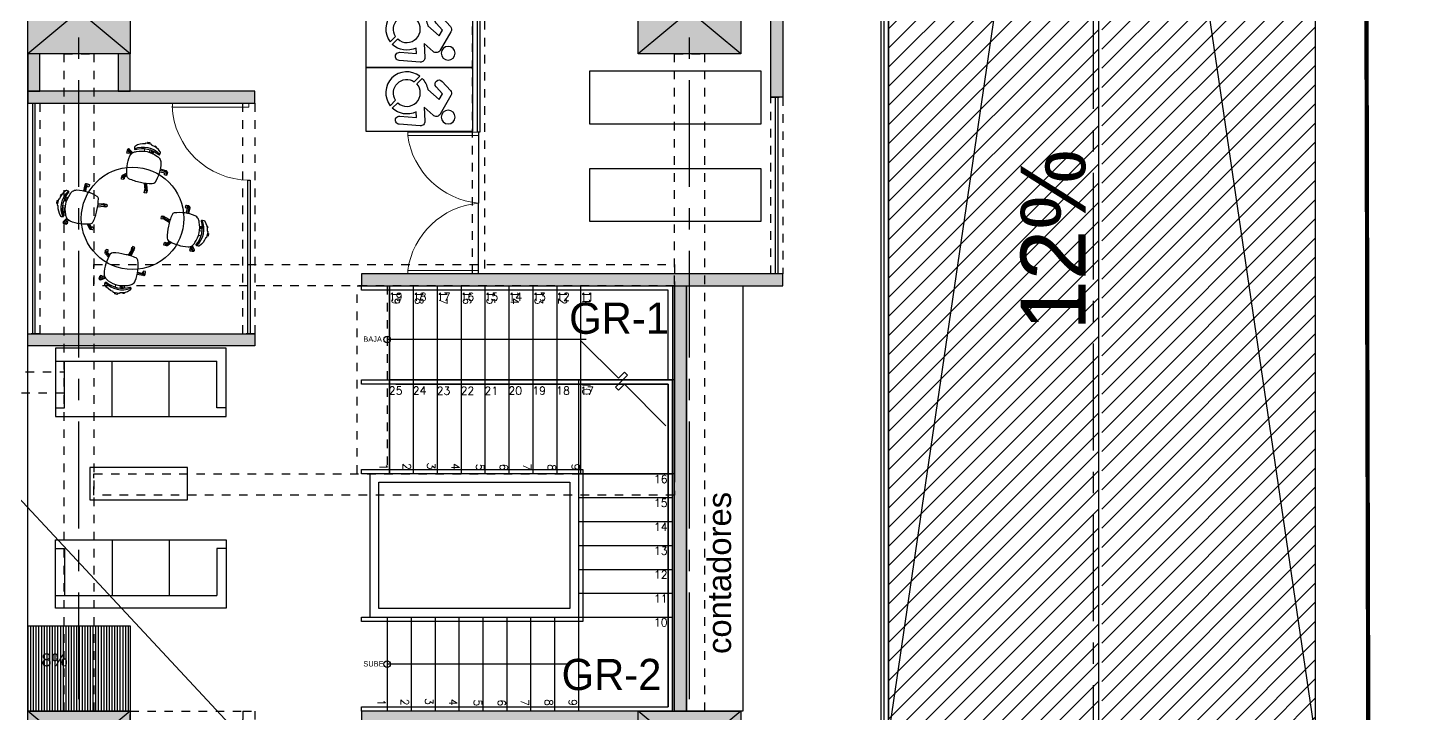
# Model space of a CAD drawing. Header units: metres. Extents: x -598 to 357, y -242 to 574.
# Drawn here: x -305.58 to -289.31, y 420.67 to 428.7 of the extents above; entities that cross this region are included whole.
import ezdxf

# ---------------------------------------------------------------- set-up
doc = ezdxf.new("R2010")
doc.units = ezdxf.units.M
for name, pattern in [('xref_Nivel PB$0$CENTERX2', [4, 2.5, -0.5, 0.5, -0.5]), ('xref_Nivel PB$0$HIDDEN2', [0.1875, 0.125, -0.0625]), ('xref_Nivel PB$0$PHANTOM', [63.5, 31.75, -6.35, 6.35, -6.35, 6.35, -6.35]), ('xref_Nivel PB$0$xref_Nivel PB$0$HIDDEN2', [0.1875, 0.125, -0.0625]), ('Zxref_Eje_Pb$0$HIDDEN2', [0.1875, 0.125, -0.0625]), ('Zxref_Eje_Pb$0$ZXREF-EJES NTECH$0$XREF-EJES$0$CENTERX2', [4, 2.5, -0.5, 0.5, -0.5])]:
    doc.linetypes.add(name, pattern=pattern)
doc.layers.add('Muro Mamspoteria', color=5, linetype='Continuous', lineweight=9)
doc.layers.add('xref_Nivel PB$0$P-puerta', color=1, linetype='Continuous', lineweight=18)
for name, color, linetype in [('xref_Nivel PB$0$B-baranda', 2, 'Continuous'), ('xref_Nivel PB$0$B-bordillo', 1, 'Continuous'), ('xref_Nivel PB$0$C-corte', 240, 'xref_Nivel PB$0$PHANTOM'), ('xref_Nivel PB$0$D-dintel mamposteria', 1, 'Continuous'), ('xref_Nivel PB$0$G-gradas', 1, 'Continuous'), ('xref_Nivel PB$0$G-gradas texto', 8, 'Continuous'), ('xref_Nivel PB$0$H-hatch mamposteria', 8, 'Continuous'), ('xref_Nivel PB$0$M-minusvalidos', 8, 'Continuous'), ('xref_Nivel PB$0$M-muebles', 1, 'Continuous'), ('xref_Nivel PB$0$M-muro mamposteria', 5, 'Continuous'), ('xref_Nivel PB$0$R-rampa', 1, 'Continuous'), ('xref_Nivel PB$0$T-texto', 2, 'Continuous'), ('xref_Nivel PB$0$V-vidrio', 1, 'Continuous'), ('xref_Nivel PB$0$Z-XREF', 7, 'Continuous'), ('Zxref_Eje_Pb$0$EJE-Columna', 4, 'Continuous'), ('Zxref_Eje_Pb$0$EJE-Linea', 8, 'Continuous'), ('Zxref_Eje_Pb$0$EJE-Viga', 8, 'Zxref_Eje_Pb$0$HIDDEN2'), ('Zxref_Eje_Pb$0$EJE_POLIGONO', 6, 'Continuous'), ('ZXREF_GRADAS_Sx$0$GRADAS', 1, 'Continuous'), ('ZXREF_GRADAS_Sx$0$GRADAS T', 8, 'Continuous')]:
    doc.layers.add(name, color=color, linetype=linetype)
doc.styles.add('xref_Nivel PB$0$Century Gothic_5', font='GOTHIC.TTF', dxfattribs={"height": 0.0018})
doc.styles.add('xref_Nivel PB$0$E-DIM', font='romans.shx')
doc.styles.add('xref_Nivel PB$0$Standard', font='arial.ttf')
doc.styles.add('xref_Nivel PB$0$TS', font='arial.ttf')
doc.styles.add('ZXREF_GRADAS_Sx$0$E-DIM', font='romans.shx')

# ---------------------------------------------------------------- blocks, each defined once
blk = doc.blocks.new('xref_Nivel PB$0$SILLONES')
at = {"layer": 'xref_Nivel PB$0$M-muebles'}
for p, q in [((-1.052, 0.524), (-1.052, -0.276)), ((0.948, -0.276), (0.948, 0.524)), ((-0.946, -0.176), (-0.946, 0.374)), ((-0.386, -0.276), (-0.386, 0.374)), ((0.281, -0.276), (0.281, 0.374)), ((0.841, -0.176), (0.841, 0.374)), ((-1.052, -0.176), (-0.946, -0.176)), ((-1.052, -0.276), (0.948, -0.276)), ((0.948, -0.176), (0.841, -0.176))]:
    blk.add_line(p, q, dxfattribs=at)
for points in [[(0.948, 0.524), (-1.052, 0.524)], [(-1.046, 0.374), (0.841, 0.374)]]:
    blk.add_lwpolyline(points, dxfattribs=at)
blk = doc.blocks.new('xref_Nivel PB$0$Familia Puertas - P-7-13066183-AMUEBLADAS N8 _18_34')
at = {"layer": 'xref_Nivel PB$0$P-puerta'}
for p, q in [((-0.449, 1), (-0.5, 1)), ((-0.5, 1), (-0.5, 0)), ((-0.449, 0), (-0.449, 1)), ((-0.5, 0), (-0.449, 0))]:
    blk.add_line(p, q, dxfattribs=at)
at = {"layer": 'xref_Nivel PB$0$P-puerta', "color": 8, "true_color": 0x808080}
blk.add_arc((-0.497, 0.001), 1.002, 359.9645, 87.9854, dxfattribs=at)
blk = doc.blocks.new('*U49')
at = {"layer": 'xref_Nivel PB$0$H-hatch mamposteria', "transparency": 33554585}
h = blk.add_hatch(color=256, dxfattribs=at)
h.dxf.hatch_style = 1
h.paths.add_polyline_path([(4932, 0), (4932, 140), (0, 140), (0, 0)])
at = {"layer": 'xref_Nivel PB$0$M-muro mamposteria'}
blk.add_lwpolyline([(4932, 0), (0, 0), (0, 140), (4932, 140), (4932, 0)], dxfattribs=at)
blk = doc.blocks.new('*U76')
at = {"layer": 'xref_Nivel PB$0$H-hatch mamposteria', "transparency": 33554585}
h = blk.add_hatch(color=256, dxfattribs=at)
h.dxf.hatch_style = 1
h.paths.add_polyline_path([(3240, 0), (3240, 140), (0, 140), (0, 0)])
at = {"layer": 'xref_Nivel PB$0$M-muro mamposteria'}
blk.add_lwpolyline([(3240, 0), (0, 0), (0, 140), (3240, 140), (3240, 0)], dxfattribs=at)
blk = doc.blocks.new('*U50')
at = {"layer": 'xref_Nivel PB$0$H-hatch mamposteria', "transparency": 33554585}
h = blk.add_hatch(color=256, dxfattribs=at)
h.dxf.hatch_style = 1
h.paths.add_polyline_path([(2660, 0), (2660, 140), (0, 140), (0, 0)])
at = {"layer": 'xref_Nivel PB$0$M-muro mamposteria'}
blk.add_lwpolyline([(2660, 0), (0, 0), (0, 140), (2660, 140), (2660, 0)], dxfattribs=at)
blk = doc.blocks.new('*U51')
at = {"layer": 'xref_Nivel PB$0$H-hatch mamposteria', "transparency": 33554585}
h = blk.add_hatch(color=256, dxfattribs=at)
h.dxf.hatch_style = 1
h.paths.add_polyline_path([(4980, 0), (4980, 140), (0, 140), (0, 0)])
at = {"layer": 'xref_Nivel PB$0$M-muro mamposteria'}
blk.add_lwpolyline([(4980, 0), (0, 0), (0, 140), (4980, 140), (4980, 0)], dxfattribs=at)
blk = doc.blocks.new('xref_Nivel PB$0$FLECH')
at = {"layer": 'xref_Nivel PB$0$T-texto'}
blk.add_lwpolyline([(0, 0.6608, 0, 0.1, 0), (0, 0.5608, 0, 0, 0), (0, 0, 0, 0, 0)], format="xyseb", dxfattribs=at)
blk = doc.blocks.new('*U131')
at = {"layer": 'xref_Nivel PB$0$D-dintel mamposteria', "linetype": 'xref_Nivel PB$0$HIDDEN2', "ltscale": 0.5}
blk.add_lwpolyline([(0.14, 0), (0, 0), (0, 2.7), (0.14, 2.7)], close=True, dxfattribs=at)
blk = doc.blocks.new('*U130')
at = {"layer": 'xref_Nivel PB$0$D-dintel mamposteria', "linetype": 'xref_Nivel PB$0$HIDDEN2', "ltscale": 0.5}
blk.add_lwpolyline([(0.14, 0), (0, 0), (0, 2.7), (0.14, 2.7)], close=True, dxfattribs=at)
blk = doc.blocks.new('Zxref_Eje_Pb$0$1.00x1.20')
at = {"layer": 'Zxref_Eje_Pb$0$EJE-Columna', "transparency": 33554559}
h = blk.add_hatch(color=8, dxfattribs=at)
h.dxf.hatch_style = 1
h.paths.add_polyline_path([(-0.6, 0.5), (0.6, 0.5), (0.6, -0.5), (-0.6, -0.5)])
at = {"layer": 'Defpoints'}
for points in [[(0.6, 0.5), (-0.6, -0.5)], [(0.6, -0.5), (-0.6, 0.5)]]:
    blk.add_lwpolyline(points, dxfattribs=at)
at = {"layer": 'Zxref_Eje_Pb$0$EJE-Columna'}
blk.add_lwpolyline([(-0.6, 0.5), (0.6, 0.5), (0.6, -0.5), (-0.6, -0.5)], close=True, dxfattribs=at)
blk = doc.blocks.new('Zxref_Eje_Pb')
at = {"layer": 'Zxref_Eje_Pb$0$EJE-Linea', "linetype": 'Zxref_Eje_Pb$0$ZXREF-EJES NTECH$0$XREF-EJES$0$CENTERX2', "ltscale": 0.5}
for points in [[(54.531, 7.569), (54.531, 67.229)], [(61.681, 7.569), (61.681, 67.229)]]:
    blk.add_lwpolyline(points, dxfattribs=at)
at = {"layer": 'Zxref_Eje_Pb$0$EJE-Viga', "ltscale": 0.75}
for points in [[(54.356, 31.129), (54.706, 31.129), (54.706, 23.429), (54.356, 23.429)], [(61.506, 31.129), (61.856, 31.129), (61.856, 23.429), (61.506, 23.429)], [(61.506, 28.659), (61.506, 28.409), (54.706, 28.409), (54.706, 28.659)], [(58.141, 26.209), (57.791, 26.209), (57.791, 28.409), (58.141, 28.409)], [(58.141, 26.209), (57.791, 26.209), (57.791, 28.409), (58.141, 28.409)], [(54.356, 27.404), (54.356, 27.154), (48.506, 27.154), (48.506, 27.404)], [(61.506, 26.209), (61.506, 25.959), (54.706, 25.959), (54.706, 26.209)]]:
    blk.add_lwpolyline(points, close=True, dxfattribs=at)
at = {"layer": 'Zxref_Eje_Pb$0$EJE_POLIGONO', "const_width": 0.05, "flags": 128}
blk.add_lwpolyline([(42.541, 11.14), (42.565, 63.413), (69.531, 63.229), (69.664, 10.39), (42.541, 11.14)], dxfattribs=at)
at = {"layer": 'Zxref_Eje_Pb$0$EJE-Columna'}
for p in [(54.531, 31.629), (61.681, 31.629), (54.531, 22.929), (61.681, 22.929)]:
    blk.add_blockref('Zxref_Eje_Pb$0$1.00x1.20', p, dxfattribs=at)
blk = doc.blocks.new('*U70')
at = {"layer": 'xref_Nivel PB$0$H-hatch mamposteria', "transparency": 33554585}
h = blk.add_hatch(color=256, dxfattribs=at)
h.dxf.hatch_style = 1
h.paths.add_polyline_path([(2660, 0), (2660, 140), (0, 140), (0, 0)])
at = {"layer": 'xref_Nivel PB$0$M-muro mamposteria'}
blk.add_lwpolyline([(2660, 0), (0, 0), (0, 140), (2660, 140), (2660, 0)], dxfattribs=at)
blk = doc.blocks.new('ZXREF_GRADAS_Sx')
at = {"layer": 'ZXREF_GRADAS_Sx$0$GRADAS'}
blk.add_lwpolyline([(58.166, 26.209), (58.166, 28.409), (61.506, 28.409), (61.506, 26.209)], close=True, dxfattribs=at)
for points in [[(58.166, 28.407), (58.166, 26.209)], [(58.446, 28.409), (58.446, 26.209)], [(58.726, 28.409), (58.726, 26.209)], [(59.006, 28.409), (59.006, 26.209)], [(59.286, 28.409), (59.286, 26.209)], [(59.566, 28.409), (59.566, 26.209)], [(59.846, 28.409), (59.846, 26.209)], [(60.126, 28.409), (60.126, 26.209)], [(60.406, 28.409), (60.406, 26.209)], [(61.506, 27.309), (58.166, 27.309)]]:
    blk.add_lwpolyline(points, dxfattribs=at)
at = {"layer": 'ZXREF_GRADAS_Sx$0$GRADAS T'}
for points in [[(58.222, 27.817, 0, 0.1, 0), (58.322, 27.817, 0, 0, 0), (60.354, 27.817, 0, 0, 0)], [(60.359, 26.801, 0, 0.1, 0), (60.259, 26.801, 0, 0, 0), (58.226, 26.801, 0, 0, 0)]]:
    blk.add_lwpolyline(points, format="xyseb", dxfattribs=at)
blk.add_lwpolyline([(60.406, 27.77), (60.849, 27.328), (60.919, 27.399), (60.955, 27.363), (60.813, 27.222), (60.849, 27.186), (60.919, 27.257), (61.406, 26.77)], dxfattribs=at)
at = {"layer": 'ZXREF_GRADAS_Sx$0$GRADAS T', "char_height": 0.0938, "attachment_point": 1, "rotation": 270, "style": 'ZXREF_GRADAS_Sx$0$E-DIM'}
for s, width, insert in [('19', 0.00634, (58.29, 28.352)), ('18', 0.00634, (58.563, 28.352)), ('17', 0.00634, (58.843, 28.352)), ('16', 0.00634, (59.123, 28.352)), ('15', 0.00634, (59.403, 28.352)), ('14', 0.09375, (59.683, 28.352)), ('13', 0.09375, (59.963, 28.352)), ('12', 0.00634, (60.243, 28.352)), ('11', 0.09375, (60.523, 28.352)), ('10', 0.00634, (60.523, 27.291)), ('1', 0.00634, (58.145, 26.329)), ('2', 0.00634, (58.418, 26.334)), ('3', 0.00634, (58.704, 26.34)), ('4', 0.00634, (58.988, 26.334)), ('5', 0.00634, (59.275, 26.325)), ('6', 0.00634, (59.554, 26.325)), ('7', 0.00634, (59.827, 26.328)), ('8', 0.00634, (60.116, 26.322)), ('9', 0.00634, (60.397, 26.328))]:
    blk.add_mtext_dynamic_manual_height_columns(s, width=width, gutter_width=0.469, heights=[0], dxfattribs=dict(at, insert=insert))
blk = doc.blocks.new('xref_Nivel PB$0$Minusv-resguardo')
at = {"layer": 'xref_Nivel PB$0$M-minusvalidos'}
blk.add_lwpolyline([(0.45, -0.479), (0.45, 0.771), (-0.297, 0.771), (-0.297, -0.479)], close=True, dxfattribs=at)
for points in [[(0.368, -0.09, -1), (0.272, -0.082), (0.287, 0.112), (0.222, 0.108, -0.312839), (0.179, -0.17), (0.116, -0.107, 0.960656), (-0.107, 0.116), (-0.17, 0.179, -0.151559), (-0.039, 0.244), (0.079, 0.378), (0.012, 0.417), (-0.071, 0.343, -1), (-0.135, 0.415), (-0.029, 0.51, -0.323153), (0.031, 0.516), (0.248, 0.392, -0.473692), (0.262, 0.308), (0.169, 0.202), (0.333, 0.211, -0.454189), (0.387, 0.156)], [(0.203, 0.484, 1), (0.364, 0.484, 1)], [(0.151, -0.195), (0.087, -0.131, -0.818223), (-0.131, 0.087), (-0.195, 0.151, 0.880646)]]:
    blk.add_lwpolyline(points, format="xyb", close=True, dxfattribs=at)
blk = doc.blocks.new('*U94')
at = {"layer": 'xref_Nivel PB$0$D-dintel mamposteria', "linetype": 'xref_Nivel PB$0$xref_Nivel PB$0$HIDDEN2', "ltscale": 0.5}
blk.add_lwpolyline([(0.14, 0), (0, 0), (0, 3.165), (0.14, 3.165)], close=True, dxfattribs=at)
blk = doc.blocks.new('*U100')
at = {"layer": 'xref_Nivel PB$0$H-hatch mamposteria', "transparency": 33554585}
h = blk.add_hatch(color=256, dxfattribs=at)
h.dxf.hatch_style = 1
h.paths.add_polyline_path([(2021, 0), (2021, 140), (0, 140), (0, 0)])
at = {"layer": 'xref_Nivel PB$0$M-muro mamposteria'}
blk.add_lwpolyline([(2021, 0), (0, 0), (0, 140), (2021, 140), (2021, 0)], dxfattribs=at)
blk = doc.blocks.new('xref_Nivel PB$0$P-1.66')
at = {"layer": 'Defpoints', "color": 8, "true_color": 0x808080}
for points in [[(0, 0.83), (0, 0)], [(0, -0.83), (0, 0)]]:
    blk.add_lwpolyline(points, dxfattribs=at)
at = {"layer": 'xref_Nivel PB$0$P-puerta'}
for points in [[(-0.83, 0.79), (0, 0.79), (0, 0.83), (-0.83, 0.83)], [(-0.83, -0.79), (0, -0.79), (0, -0.83), (-0.83, -0.83)]]:
    blk.add_lwpolyline(points, close=True, dxfattribs=at)
at = {"layer": 'xref_Nivel PB$0$P-puerta', "color": 8, "true_color": 0x808080}
for centre, start, end in [((0.082, 0.918), 187.9874, 264.8734), ((0.082, -0.918), 95.1266, 172.0126)]:
    blk.add_arc(centre, 0.921, start, end, dxfattribs=at)
blk = doc.blocks.new('*U226')
at = {"layer": 'xref_Nivel PB$0$H-hatch mamposteria', "transparency": 33554585}
h = blk.add_hatch(color=256, dxfattribs=at)
h.dxf.hatch_style = 1
h.paths.add_polyline_path([(440, 0), (440, 140), (0, 140), (0, 0)])
at = {"layer": 'xref_Nivel PB$0$M-muro mamposteria'}
blk.add_lwpolyline([(440, 0), (0, 0), (0, 140), (440, 140), (440, 0)], dxfattribs=at)
blk = doc.blocks.new('xref_Nivel PB$0$XREF-NIVEL 3$0$silla reuniones')
at = {"layer": 'xref_Nivel PB$0$M-muebles', "linetype": 'Continuous'}
for p, q in [((302.4, 64.145), (302.403, 64.134)), ((302.472, 64.039), (302.472, 64.079)), ((302.544, 64.039), (302.544, 64.079)), ((302.424, 64.071), (302.436, 64.033)), ((302.791, 64.018), (302.723, 63.968)), ((302.158, 63.812), (302.266, 63.812)), ((302.4, 63.479), (302.433, 63.582)), ((302.791, 63.606), (302.725, 63.654))]:
    blk.add_line(p, q, dxfattribs=at)
at = {"layer": 'xref_Nivel PB$0$M-muebles', "linetype": 'Continuous', "flags": 128}
for points in [[(302.332, 64.036, -0.474312), (302.316, 64.045), (302.314, 64.069, -0.291327), (302.324, 64.084, -0.166781), (302.454, 64.147, 0.279544), (302.46, 64.151, -0.520787), (302.467, 64.16), (302.549, 64.16, -0.520787), (302.556, 64.151, 0.279544), (302.562, 64.147, -0.166781), (302.692, 64.084, -0.291326), (302.701, 64.069), (302.699, 64.045, -0.466381), (302.684, 64.035, 0.2548)], [(302.354, 64.009, 0.09156), (302.307, 63.983, 0.169687), (302.275, 63.927, 0.133266), (302.301, 63.622, 0.227697), (302.333, 63.597, 0.074704), (302.508, 63.582, 0.074704), (302.683, 63.597, 0.227698), (302.714, 63.622, 0.133266), (302.741, 63.927, 0.169687), (302.709, 63.983, 0.09156), (302.661, 64.009, 0.085396), (302.508, 64.042, 0.085396)], [(302.158, 63.812, 0.414214), (302.153, 63.807), (302.153, 63.777, 0.414214), (302.158, 63.772)]]:
    blk.add_lwpolyline(points, format="xyb", close=True, dxfattribs=at)
for points in [[(302.388, 64.128, -0.742564), (302.418, 64.139, -0.742564)], [(302.488, 64.16), (302.488, 64.173, -0.398172), (302.492, 64.177), (302.524, 64.177, -0.412691), (302.528, 64.173), (302.528, 64.16)], [(302.71, 63.981), (302.765, 64.019, -1.263598), (302.784, 63.993), (302.732, 63.953)], [(302.757, 63.972, 0.310389), (302.761, 63.969), (302.761, 63.975)], [(302.794, 64.008, -0.257472), (302.796, 64.004), (302.796, 63.974, -0.414214), (302.791, 63.969), (302.791, 63.999)], [(302.266, 63.793), (302.178, 63.796, -1.263598), (302.178, 63.828), (302.266, 63.83)], [(302.193, 63.795), (302.193, 63.777, -0.414214), (302.188, 63.772), (302.188, 63.796)], [(302.73, 63.673), (302.784, 63.631, -1.263598), (302.765, 63.605), (302.719, 63.636)], [(302.388, 63.495, 0.323998), (302.385, 63.49), (302.385, 63.46, 0.414214), (302.39, 63.455), (302.39, 63.487)], [(302.453, 63.581), (302.421, 63.493, -1.263598), (302.391, 63.503), (302.414, 63.583)], [(302.422, 63.495, -0.319803), (302.425, 63.49), (302.425, 63.46, -0.414214), (302.42, 63.455), (302.42, 63.489)], [(302.754, 63.613), (302.754, 63.583, 0.414214), (302.759, 63.578), (302.759, 63.609)], [(302.794, 63.615, -0.098723), (302.794, 63.613), (302.794, 63.583, -0.414214), (302.789, 63.578), (302.789, 63.604)]]:
    blk.add_lwpolyline(points, format="xyb", dxfattribs=at)
for points in [[(302.417, 64.029), (302.407, 64.066)], [(302.441, 64.074), (302.455, 64.037)]]:
    blk.add_lwpolyline(points, dxfattribs=at)
at = {"layer": 'xref_Nivel PB$0$M-muebles', "linetype": 'Continuous'}
for points in [[(302.761, 63.975), (302.761, 63.959), (302.791, 63.959), (302.791, 63.999)], [(302.158, 63.812), (302.158, 63.762), (302.188, 63.762), (302.188, 63.796)], [(302.39, 63.487), (302.39, 63.445), (302.42, 63.445), (302.42, 63.489)], [(302.759, 63.609), (302.759, 63.568), (302.789, 63.568), (302.789, 63.604)]]:
    blk.add_lwpolyline(points, dxfattribs=at)
blk.add_arc((302.508, 63.76), 0.343, 56.1133, 123.9078, dxfattribs=at)
blk = doc.blocks.new('xref_Nivel PB$0$XREF-NIVEL 3$0$ss')
at = {"layer": 'xref_Nivel PB$0$M-muebles'}
blk.add_circle((-2027.324, -1969.486), 0.75, dxfattribs=at)
for p, rotation in [((-2196.652, -2227.968), 45), ((-1768.841, -2138.814), 135)]:
    blk.add_blockref('xref_Nivel PB$0$XREF-NIVEL 3$0$silla reuniones', p, dxfattribs=dict(at, rotation=rotation))
at = {"layer": 'xref_Nivel PB$0$M-muebles', "xscale": -1}
for p, rotation in [((-1857.996, -2227.968), 315), ((-2285.807, -2138.814), 225)]:
    blk.add_blockref('xref_Nivel PB$0$XREF-NIVEL 3$0$silla reuniones', p, dxfattribs=dict(at, rotation=rotation))
blk = doc.blocks.new('*U126')
at = {"layer": 'xref_Nivel PB$0$D-dintel mamposteria', "linetype": 'xref_Nivel PB$0$HIDDEN2', "ltscale": 0.5}
blk.add_lwpolyline([(0.14, 0), (0, 0), (0, 3), (0.14, 3)], close=True, dxfattribs=at)
blk = doc.blocks.new('*U127')
at = {"layer": 'xref_Nivel PB$0$D-dintel mamposteria', "linetype": 'xref_Nivel PB$0$HIDDEN2', "ltscale": 0.5}
blk.add_lwpolyline([(0.14, 0), (0, 0), (0, 1.319), (0.14, 1.319)], close=True, dxfattribs=at)
blk = doc.blocks.new('*U128')
at = {"layer": 'xref_Nivel PB$0$D-dintel mamposteria', "linetype": 'xref_Nivel PB$0$xref_Nivel PB$0$HIDDEN2', "ltscale": 0.5}
blk.add_lwpolyline([(0.14, 0), (0, 0), (0, 2.07), (0.14, 2.07)], close=True, dxfattribs=at)

msp = doc.modelspace()

# ---------------------------------------------------------------- hatches: boundary and pattern name
at = {"layer": 'xref_Nivel PB$0$R-rampa'}
h = msp.add_hatch(dxfattribs=at)
h.set_pattern_fill('ANSI31', color=8, scale=0.05)
h.set_pattern_definition([(45, (-359.47364, 397.26446), (-0.1122532, 0.1122532), [])])
h.paths.add_polyline_path([(-295.503, 420.393), (-293.043, 420.393), (-293.043, 437.393), (-295.501, 437.393)])
h = msp.add_hatch(dxfattribs=at)
h.set_pattern_fill('ANSI31', color=8, scale=0.05)
h.set_pattern_definition([(45, (-359.43372, 397.26446), (-0.1122532, 0.1122532), [])])
h.paths.add_polyline_path([(-293.003, 437.393), (-290.503, 437.393), (-290.503, 420.393), (-293.003, 420.393)])
h = msp.add_hatch(dxfattribs=at)
h.set_pattern_fill('ANSI31', color=8, scale=0.01, angle=225)
h.set_pattern_definition([(270, (-256.651706, 477.82186), (0.03175, -4e-18), [])])
h.paths.add_polyline_path([(-304.383, 420.693), (-304.383, 421.693), (-305.583, 421.693), (-305.583, 420.693)])

# ---------------------------------------------------------------- linework, layer by layer
at = {"layer": 'xref_Nivel PB$0$B-bordillo'}
for points in [[(-305.583, 411.088), (-305.583, 434.493), (-300.573, 434.493), (-300.573, 438.093), (-295.501, 438.093), (-295.501, 411.088)], [(-301.573, 421.793), (-301.573, 423.473)]]:
    msp.add_lwpolyline(points, dxfattribs=at)
msp.add_lwpolyline([(-301.473, 423.373), (-299.233, 423.373), (-299.233, 421.893), (-301.473, 421.893)], close=True, dxfattribs=at)
at = {"layer": 'xref_Nivel PB$0$C-corte', "linetype": 'xref_Nivel PB$0$CENTERX2', "ltscale": 0.5}
msp.add_line((-293.103, 466.997), (-293.103, 396.731), dxfattribs=at)
at = {"layer": 'xref_Nivel PB$0$G-gradas'}
for points in [[(-299.133, 423.193), (-298.033, 423.193)], [(-299.133, 422.913), (-298.033, 422.913)], [(-299.133, 422.633), (-298.033, 422.633)], [(-299.133, 422.353), (-298.033, 422.353)], [(-299.133, 422.073), (-298.033, 422.073)], [(-301.373, 421.793), (-301.373, 420.693)], [(-301.093, 421.793), (-301.093, 420.693)], [(-300.813, 421.793), (-300.813, 420.693)], [(-300.533, 421.793), (-300.533, 420.693)], [(-300.253, 421.793), (-300.253, 420.693)], [(-299.973, 421.793), (-299.973, 420.693)], [(-299.693, 421.793), (-299.693, 420.693)], [(-299.413, 421.793), (-299.413, 420.693)]]:
    msp.add_lwpolyline(points, dxfattribs=at)
at = {"layer": 'xref_Nivel PB$0$M-muebles'}
msp.add_lwpolyline([(-304.857, 423.168), (-303.712, 423.168), (-303.712, 423.546), (-304.857, 423.546)], close=True, dxfattribs=at)
at = {"layer": 'xref_Nivel PB$0$R-rampa'}
for points in [[(-290.103, 420.393), (-295.503, 420.393), (-295.501, 437.393), (-290.503, 437.393), (-290.503, 420.393)], [(-295.503, 420.393), (-293.003, 437.393), (-290.503, 420.393)], [(-293.043, 437.393), (-293.043, 420.393)], [(-305.583, 421.693), (-304.383, 421.693), (-304.383, 420.693), (-305.583, 420.693)]]:
    msp.add_lwpolyline(points, dxfattribs=at)
at = {"layer": 'xref_Nivel PB$0$V-vidrio'}
msp.add_lwpolyline([(-297.208, 420.693), (-297.868, 420.693), (-297.868, 425.673), (-297.208, 425.673)], close=True, dxfattribs=at)
for points in [[(-301.273, 424.572), (-298.033, 424.572), (-298.033, 420.693)], [(-301.273, 424.522), (-298.083, 424.522), (-298.083, 420.743)], [(-299.133, 423.473), (-298.033, 423.473)]]:
    msp.add_lwpolyline(points, dxfattribs=at)

# ---------------------------------------------------------------- block references
at = {"layer": 'xref_Nivel PB$0$D-dintel mamposteria', "rotation": 180}
msp.add_blockref('*U130', (-305.443, 427.813), dxfattribs=at)
at = {"layer": 'xref_Nivel PB$0$D-dintel mamposteria'}
msp.add_blockref('*U131', (-303.063, 425.113), dxfattribs=at)
at = {"layer": 'xref_Nivel PB$0$M-muebles'}
msp.add_blockref('xref_Nivel PB$0$SILLONES', (-304.208, 424.419), dxfattribs=at)
at = {"layer": 'xref_Nivel PB$0$M-muro mamposteria', "yscale": 0.001000000000000001, "zscale": 0.001000000000000001}
for name, p, xscale in [('*U49', (-296.741, 425.673), -0.001000000000000001), ('*U50', (-305.583, 424.973), 0.001000000000000001), ('*U76', (-298.433, 420.553), -0.001000000000000001)]:
    msp.add_blockref(name, p, dxfattribs=dict(at, xscale=xscale))
at = {"layer": 'xref_Nivel PB$0$M-muro mamposteria', "xscale": 0.001000000000000001, "yscale": 0.001000000000000001, "zscale": 0.001000000000000001, "rotation": 90.00000000000001}
msp.add_blockref('*U51', (-297.868, 420.693), dxfattribs=at)
at = {"layer": 'xref_Nivel PB$0$P-puerta', "color": 8, "true_color": 0x808080, "xscale": -0.895576384513974, "yscale": 0.895576384513974, "zscale": 0.895576384513974, "rotation": 90}
msp.add_blockref('xref_Nivel PB$0$Familia Puertas - P-7-13066183-AMUEBLADAS N8 _18_34', (-302.993, 427.365), dxfattribs=at)
at = {"layer": 'xref_Nivel PB$0$T-texto', "xscale": -5, "yscale": 5, "zscale": 5}
msp.add_blockref('xref_Nivel PB$0$FLECH', (-292.903, 425.12), dxfattribs=at)
at = {"layer": 'xref_Nivel PB$0$T-texto', "xscale": -1, "rotation": 270}
msp.add_blockref('xref_Nivel PB$0$FLECH', (-305.583, 421.193), dxfattribs=at)

# ---------------------------------------------------------------- texts
at = {"layer": 'xref_Nivel PB$0$G-gradas texto', "char_height": 0.0938, "attachment_point": 1, "style": 'xref_Nivel PB$0$E-DIM'}
for s, insert in [('25', (-301.354, 424.493)), ('24', (-301.074, 424.493)), ('23', (-300.794, 424.492)), ('22', (-300.514, 424.492)), ('21', (-300.234, 424.492)), ('20', (-299.954, 424.493)), ('19', (-299.674, 424.493)), ('18', (-299.394, 424.493)), ('17', (-299.114, 424.492)), ('16', (-298.249, 423.458)), ('15', (-298.249, 423.178)), ('14', (-298.249, 422.898)), ('13', (-298.249, 422.618)), ('12', (-298.249, 422.338)), ('11', (-298.249, 422.058)), ('10', (-298.249, 421.778))]:
    msp.add_mtext_dynamic_manual_height_columns(s, width=0.00634, gutter_width=0.469, heights=[0], dxfattribs=dict(at, insert=insert))
at = {"layer": 'xref_Nivel PB$0$G-gradas texto', "char_height": 0.0938, "attachment_point": 1, "rotation": 270, "style": 'xref_Nivel PB$0$E-DIM'}
for s, insert in [('1', (-301.394, 420.834)), ('2', (-301.121, 420.838)), ('3', (-300.836, 420.845)), ('4', (-300.552, 420.838)), ('5', (-300.265, 420.829)), ('6', (-299.985, 420.83)), ('7', (-299.713, 420.833)), ('8', (-299.433, 420.833)), ('9', (-299.153, 420.833))]:
    msp.add_mtext_dynamic_manual_height_columns(s, width=0.00634, gutter_width=0.469, heights=[0], dxfattribs=dict(at, insert=insert))
at = {"layer": 'xref_Nivel PB$0$T-texto', "style": 'xref_Nivel PB$0$TS'}
msp.add_text('12%%%', height=0.7601, rotation=90, dxfattribs=at).set_placement((-293.194, 425.149))
msp.add_text('8%%%', height=0.152, dxfattribs=at).set_placement((-305.422, 421.217))

# ---------------------------------------------------------------- next in the draw order: block references
at = {"layer": 'xref_Nivel PB$0$Z-XREF'}
msp.add_blockref('Zxref_Eje_Pb', (-359.514, 397.264), dxfattribs=at)

# ---------------------------------------------------------------- next in the draw order: linework, layer by layer
at = {"flags": 128}
msp.add_lwpolyline([(-316.972, 408.405), (-316.949, 460.677), (-289.983, 460.493), (-289.849, 407.654), (-316.972, 408.405)], dxfattribs=at)
at = {"layer": 'Muro Mamspoteria'}
msp.add_lwpolyline([(-363.61, 485.402), (-262.24, 376.522)], dxfattribs=at)
msp.add_circle((-306.539, 472.241), 101.758, dxfattribs=at)
at = {"layer": 'xref_Nivel PB$0$B-baranda'}
msp.add_lwpolyline([(-295.591, 420.39), (-295.551, 420.39), (-295.551, 437.293), (-295.591, 437.293)], close=True, dxfattribs=at)
at = {"layer": 'xref_Nivel PB$0$B-baranda', "color": 1}
msp.add_lwpolyline([(-298.083, 424.573), (-298.083, 425.623), (-301.673, 425.623), (-301.673, 425.673), (-298.033, 425.673), (-298.033, 424.573)], dxfattribs=at)
at = {"layer": 'xref_Nivel PB$0$B-baranda'}
for points in [[(-298.083, 420.743), (-298.083, 424.523), (-301.673, 424.523), (-301.673, 424.573), (-298.033, 424.573), (-298.033, 420.693)], [(-299.133, 423.473), (-301.673, 423.473), (-301.673, 423.523), (-299.083, 423.523), (-299.083, 421.743), (-301.673, 421.743), (-301.673, 421.793), (-298.033, 421.793)], [(-298.033, 420.693), (-301.673, 420.693), (-301.673, 420.743), (-298.083, 420.743)]]:
    msp.add_lwpolyline(points, dxfattribs=at)
at = {"layer": 'xref_Nivel PB$0$G-gradas'}
msp.add_line((-299.133, 423.473), (-299.133, 420.693), dxfattribs=at)
msp.add_lwpolyline([(-298.033, 420.693), (-298.033, 424.573), (-299.133, 424.573), (-299.133, 420.693)], dxfattribs=at)
at = {"layer": 'xref_Nivel PB$0$G-gradas texto'}
for points in [[(-299.044, 425.046), (-301.373, 425.046)], [(-299.24, 421.243), (-301.373, 421.243)]]:
    msp.add_lwpolyline(points, dxfattribs=at)
for centre in [(-301.373, 425.046), (-301.373, 421.243)]:
    msp.add_circle(centre, 0.038, dxfattribs=at)
at = {"layer": 'xref_Nivel PB$0$M-muebles'}
for points in [[(-299.001, 428.191), (-296.998, 428.191), (-296.998, 427.568), (-299.001, 427.568)], [(-299.001, 427.049), (-296.998, 427.049), (-296.998, 426.427), (-299.001, 426.427)]]:
    msp.add_lwpolyline(points, close=True, dxfattribs=at)
at = {"layer": 'xref_Nivel PB$0$V-vidrio'}
for points in [[(-300.29, 428.978), (-300.29, 427.473), (-300.315, 427.473), (-300.315, 428.978)], [(-296.824, 427.883), (-296.799, 427.883), (-296.799, 425.813), (-296.824, 425.813)], [(-305.525, 427.813), (-305.5, 427.813), (-305.5, 425.113), (-305.525, 425.113)], [(-303.005, 426.913), (-302.98, 426.913), (-302.98, 425.113), (-303.005, 425.113)]]:
    msp.add_lwpolyline(points, close=True, dxfattribs=at)

# ---------------------------------------------------------------- next in the draw order: block references
at = {"layer": 'xref_Nivel PB$0$D-dintel mamposteria'}
for name, p, rotation in [('*U94', (-300.233, 428.978), 180), ('*U128', (-296.741, 427.883), 180), ('*U127', (-303.063, 420.553), 89.99999999999999), ('*U126', (-302.923, 420.693), 180)]:
    msp.add_blockref(name, p, dxfattribs=dict(at, rotation=rotation))
at = {"layer": 'xref_Nivel PB$0$H-hatch mamposteria', "xscale": 0.001000000000000001, "yscale": 0.001000000000000001, "zscale": 0.001000000000000001, "rotation": 269.9999999999999}
msp.add_blockref('*U100', (-296.881, 429.904), dxfattribs=at)
at = {"layer": 'xref_Nivel PB$0$M-minusvalidos', "rotation": 270}
for p in [(-301.143, 428.681), (-301.143, 427.934)]:
    msp.add_blockref('xref_Nivel PB$0$Minusv-resguardo', p, dxfattribs=at)
at = {"layer": 'xref_Nivel PB$0$M-muebles', "color": 8, "xscale": 0.8000000000000308, "yscale": 0.8000000000000308, "zscale": 0.8000000000000308, "rotation": 122.7182777096116}
msp.add_blockref('xref_Nivel PB$0$XREF-NIVEL 3$0$ss', (-2506.588, 939.377), dxfattribs=at)
at = {"layer": 'xref_Nivel PB$0$M-muebles', "xscale": -1, "rotation": 180}
msp.add_blockref('xref_Nivel PB$0$SILLONES', (-304.208, 422.422), dxfattribs=at)
at = {"layer": 'xref_Nivel PB$0$M-muro mamposteria', "xscale": -0.001000000000000001, "yscale": 0.001000000000000001, "zscale": 0.001000000000000001}
for name, p, rotation in [('*U226', (-305.583, 427.953), 270), ('*U226', (-304.523, 427.953), 270), ('*U70', (-305.583, 427.953), 180)]:
    msp.add_blockref(name, p, dxfattribs=dict(at, rotation=rotation))
at = {"layer": 'xref_Nivel PB$0$P-puerta'}
msp.add_blockref('xref_Nivel PB$0$P-1.66', (-300.303, 426.643), dxfattribs=at)
at = {"layer": 'xref_Nivel PB$0$Z-XREF'}
msp.add_blockref('ZXREF_GRADAS_Sx', (-359.514, 397.264), dxfattribs=at)

# ---------------------------------------------------------------- next in the draw order: texts
at = {"layer": 'xref_Nivel PB$0$G-gradas texto', "attachment_point": 1}
for s, width, gutter_width, insert, char_height, style in [('19', 0.00634, 0.469, (-301.354, 425.593), 0.0938, 'xref_Nivel PB$0$E-DIM'), ('18', 0.00634, 0.469, (-301.074, 425.593), 0.0938, 'xref_Nivel PB$0$E-DIM'), ('17', 0.09375, 0.469, (-300.794, 425.593), 0.0938, 'xref_Nivel PB$0$E-DIM'), ('16', 0.00634, 0.469, (-300.514, 425.593), 0.0938, 'xref_Nivel PB$0$E-DIM'), ('15', 0.00634, 0.469, (-300.234, 425.593), 0.0938, 'xref_Nivel PB$0$E-DIM'), ('14', 0.00634, 0.469, (-299.954, 425.593), 0.0938, 'xref_Nivel PB$0$E-DIM'), ('13', 0.09375, 0.469, (-299.674, 425.593), 0.0938, 'xref_Nivel PB$0$E-DIM'), ('12', 0.00634, 0.469, (-299.394, 425.593), 0.0938, 'xref_Nivel PB$0$E-DIM'), ('11', 0.00634, 0.469, (-299.114, 425.593), 0.0938, 'xref_Nivel PB$0$E-DIM'), ('BAJA', 0.0625, 0.312, (-301.653, 425.081), 0.0625, 'xref_Nivel PB$0$Standard'), ('SUBE', 0.00251, 0.312, (-301.653, 421.278), 0.0625, 'xref_Nivel PB$0$Standard')]:
    msp.add_mtext_dynamic_manual_height_columns(s, width=width, gutter_width=gutter_width, heights=[0], dxfattribs=dict(at, insert=insert, char_height=char_height, style=style))
at = {"layer": 'xref_Nivel PB$0$T-texto', "color": 8, "style": 'xref_Nivel PB$0$Century Gothic_5'}
msp.add_text('GR-1', height=0.3658, dxfattribs=at).set_placement((-299.242, 425.112))
at = {"layer": 'xref_Nivel PB$0$T-texto', "style": 'xref_Nivel PB$0$TS'}
msp.add_text('contadores', height=0.2746, rotation=90, dxfattribs=at).set_placement((-297.346, 421.362))
at = {"layer": 'xref_Nivel PB$0$T-texto', "style": 'xref_Nivel PB$0$Century Gothic_5'}
msp.add_text('GR-2', height=0.3658, dxfattribs=at).set_placement((-299.33, 420.939))

doc.saveas('drawing.dxf')
